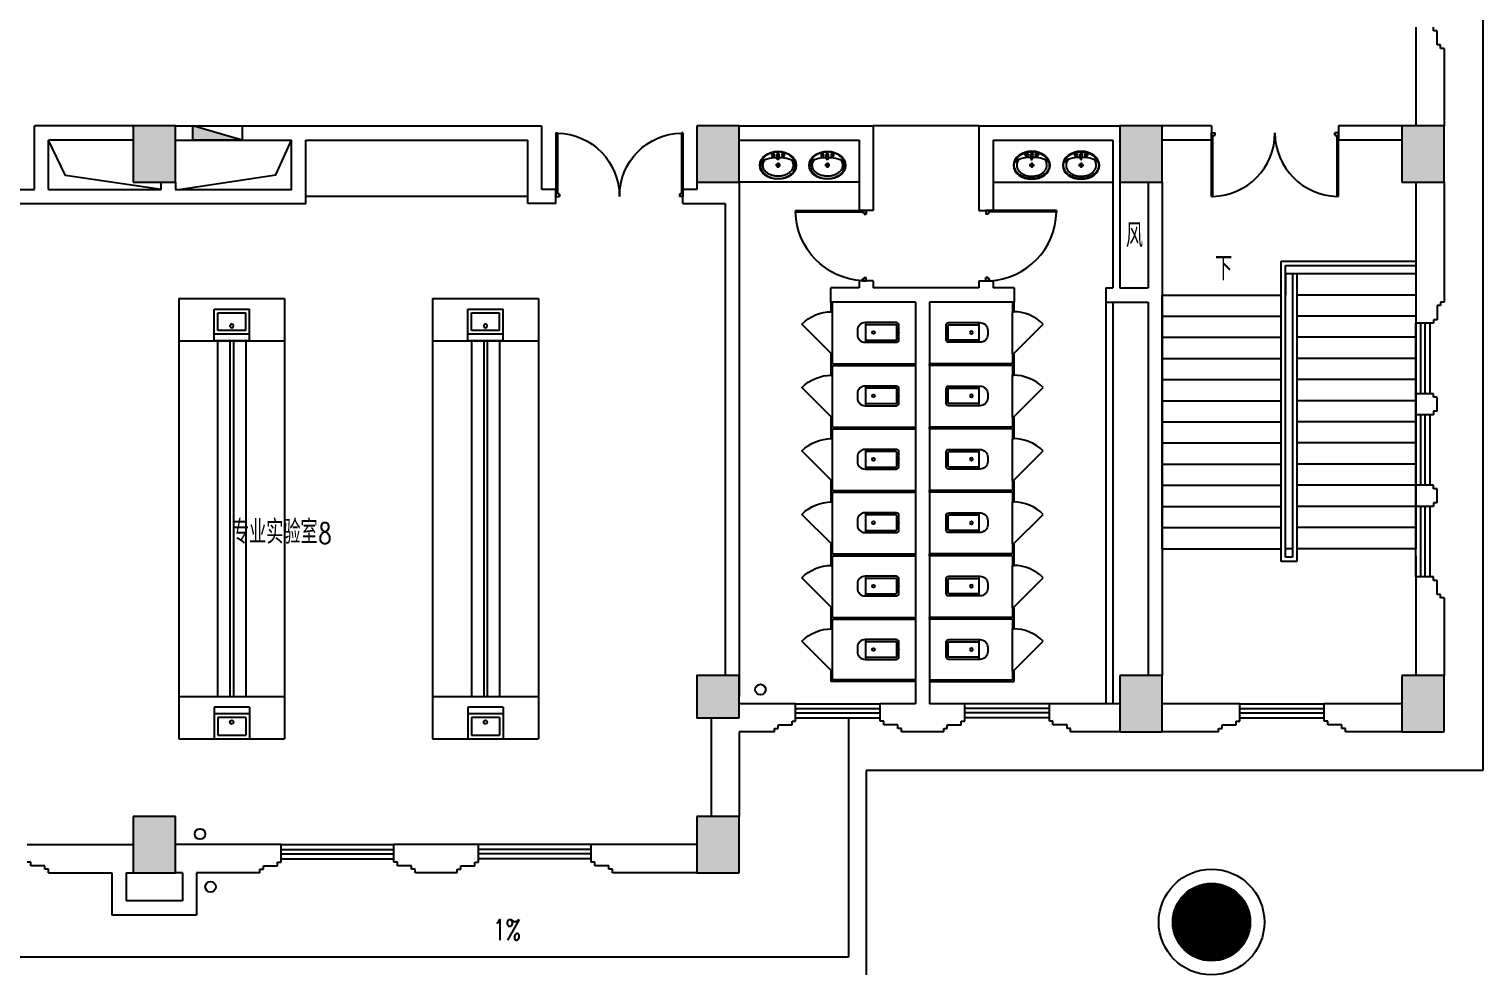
# Model space of a CAD drawing. Extents: x 190999 to 834799, y -200814 to 215286.
# Drawn here: x 618010 to 638635, y -67694 to -54269 of the extents above; entities that cross this region are included whole.
import ezdxf

# ---------------------------------------------------------------- set-up
doc = ezdxf.new("R2010")
doc.units = 0
doc.header["$LTSCALE"] = 1000
doc.header["$MEASUREMENT"] = 0
for name, color, linetype in [('A-卫生间', 250, 'Continuous'), ('A-墙线', 2, 'Continuous'), ('A-外包装修', 250, 'Continuous'), ('A-外窗', 145, 'Continuous'), ('A-家具', 250, 'Continuous'), ('A-门', 167, 'Continuous'), ('COLUMN', 2, 'Continuous'), ('DIM_SYMB', 3, 'Continuous'), ('EQUIP_消火栓', 6, 'Continuous'), ('PUB_HATCH', 250, 'Continuous'), ('PUB_TEXT', 7, 'Continuous'), ('STAIR', 5, 'Continuous'), ('屋面排水', 7, 'Continuous'), ('房间名称', 7, 'Continuous'), ('洞口线', 177, 'Continuous'), ('雨水管', 3, 'Continuous'), ('雨水管口', 1, 'Continuous')]:
    doc.layers.add(name, color=color, linetype=linetype)
doc.styles.add('_TCH_DIM', font='SIMPLEX', dxfattribs={"bigfont": 'GBCBIG'})
doc.styles.add('zz-1', font='arial.ttf', dxfattribs={"width": 0.8})

# ---------------------------------------------------------------- blocks, each defined once
blk = doc.blocks.new('m1800')
at = {"layer": 'A-墙线'}
for p, q in [((-900, -100), (-900, 100)), ((900, -100), (900, 100))]:
    blk.add_line(p, q, dxfattribs=at)
at = {"layer": 'A-门'}
for p, q in [((-900, 900), (-900, 0)), ((-900, 900), (-880, 900)), ((-880, 900), (-880, 50)), ((880, 900), (880, 50)), ((900, 900), (880, 900)), ((900, 900), (900, 0)), ((-900, 50), (-870, 50)), ((-900, 0), (-850, 0)), ((-870, 50), (-870, 30)), ((-870, 30), (-850, 30)), ((-850, 30), (-850, 0)), ((850, 30), (850, 0)), ((870, 30), (850, 30)), ((900, 0), (850, 0)), ((870, 50), (870, 30)), ((900, 50), (870, 50))]:
    blk.add_line(p, q, dxfattribs=at)
for centre, start, end in [((-900, 0), 0, 88.7267), ((900, 0), 91.2733, 180)]:
    blk.add_arc(centre, 900, start, end, dxfattribs=at)
blk = doc.blocks.new('手盆')
at = {"layer": 'A-卫生间'}
for p, q in [((113, 12), (46, 16)), ((160, 0), (235, 0)), ((198, -37), (198, 38)), ((113, -11), (46, -16))]:
    blk.add_line(p, q, dxfattribs=at)
for centre, major_axis, ratio, start_param, end_param in [((198, 0), (0, 259), 0.763797, 3.141593, 9.424778), ((194, 0), (0, 259), 0.413212, 0.351725, 1.519021), ((106, 0), (0, 13.9), 0.9, 3.760941, 5.663837), ((194, 0), (0, 259), 0.413212, 1.620217, 2.789865)]:
    blk.add_ellipse(centre, major_axis=major_axis, ratio=ratio, start_param=start_param, end_param=end_param, dxfattribs=at)
for centre, major_axis in [((46, 0), (0, 15.8)), ((56, 71), (0, 20.6)), ((56, 71), (0, 15.6)), ((198, 0), (0, 23.4)), ((56, -71), (0, 20.6)), ((56, -71), (0, 15.6))]:
    blk.add_ellipse(centre, major_axis=major_axis, ratio=0.9, dxfattribs=at)
for points, knots in [([(198, -249), (204, -249), (211, -249), (228, -246), (239, -243), (260, -236), (270, -231), (290, -218), (299, -211), (317, -194), (325, -185), (340, -164), (347, -153), (360, -129), (365, -116), (374, -90), (378, -76), (383, -48), (385, -34), (387, -5), (387, 9), (385, 38), (383, 52), (377, 80), (373, 94), (364, 120), (358, 133), (345, 156), (338, 167), (323, 187), (314, 197), (296, 213), (287, 220), (267, 232), (257, 237), (236, 244), (225, 247), (204, 249), (193, 249), (171, 247), (161, 245), (140, 237), (129, 232), (110, 221), (100, 213), (82, 197), (74, 188), (58, 168), (51, 157), (38, 133), (32, 121), (23, 95), (19, 81), (13, 53), (11, 39), (9, 10), (9, -4), (10, -33), (12, -47), (18, -75), (21, -89), (30, -115), (36, -128), (48, -152), (55, -163), (70, -184), (78, -193), (96, -210), (105, -218), (125, -230), (135, -235), (156, -243), (167, -246), (184, -249), (191, -249), (198, -249)], [0, 0, 0, 0, 0.105369, 0.105369, 0.278747, 0.278747, 0.452125, 0.452125, 0.625504, 0.625504, 0.798882, 0.798882, 0.97226, 0.97226, 1.145639, 1.145639, 1.319017, 1.319017, 1.492395, 1.492395, 1.665774, 1.665774, 1.839152, 1.839152, 2.01253, 2.01253, 2.185909, 2.185909, 2.359287, 2.359287, 2.532665, 2.532665, 2.706044, 2.706044, 2.879422, 2.879422, 3.0528, 3.0528, 3.226179, 3.226179, 3.399557, 3.399557, 3.572935, 3.572935, 3.746313, 3.746313, 3.919692, 3.919692, 4.09307, 4.09307, 4.266448, 4.266448, 4.439827, 4.439827, 4.613205, 4.613205, 4.786583, 4.786583, 4.959962, 4.959962, 5.13334, 5.13334, 5.306718, 5.306718, 5.480097, 5.480097, 5.653475, 5.653475, 5.826853, 5.826853, 6.000232, 6.000232, 6.17361, 6.17361, 6.283185, 6.283185, 6.283185, 6.283185]), ([(119, -185), (121, -187), (123, -188), (130, -193), (135, -196), (146, -202), (152, -205), (163, -209), (169, -210), (180, -213), (186, -214), (194, -214), (196, -214), (198, -214), (204, -214), (209, -214), (222, -212), (229, -210), (241, -206), (245, -204), (254, -200), (259, -197), (269, -191), (275, -187), (286, -178), (291, -173), (300, -162), (304, -158), (314, -145), (319, -137), (327, -123), (329, -118), (334, -107), (336, -101), (341, -89), (343, -83), (346, -71), (348, -64), (351, -49), (352, -40), (354, -22), (355, -13), (355, 5), (355, 14), (354, 32), (352, 41), (349, 58), (348, 66), (343, 81), (341, 89), (335, 104), (332, 111), (326, 125), (322, 132), (314, 144), (310, 150), (301, 162), (296, 167), (287, 177), (281, 181), (272, 189), (267, 192), (256, 199), (250, 202), (238, 207), (233, 209), (223, 211), (217, 212), (205, 214), (198, 214), (186, 213), (181, 213), (171, 211), (166, 210), (151, 205), (141, 200), (128, 191), (123, 188), (119, 185)], [5.740897, 5.740897, 5.740897, 5.740897, 5.780874, 5.780874, 5.896829, 5.896829, 6.012784, 6.012784, 6.128739, 6.128739, 6.240697, 6.240697, 6.283185, 6.283185, 6.283185, 6.399826, 6.399826, 6.5409, 6.5409, 6.634, 6.634, 6.7271, 6.7271, 6.852188, 6.852188, 6.977276, 6.977276, 7.077377, 7.077377, 7.229977, 7.229977, 7.317389, 7.317389, 7.404801, 7.404801, 7.497094, 7.497094, 7.589386, 7.589386, 7.712334, 7.712334, 7.835281, 7.835281, 7.958228, 7.958228, 8.081175, 8.081175, 8.194983, 8.194983, 8.30879, 8.30879, 8.422598, 8.422598, 8.537599, 8.537599, 8.6526, 8.6526, 8.767602, 8.767602, 8.884432, 8.884432, 8.982435, 8.982435, 9.119467, 9.119467, 9.224191, 9.224191, 9.328914, 9.328914, 9.470087, 9.470087, 9.571187, 9.571187, 9.672288, 9.672288, 9.874489, 9.874489, 9.967059, 9.967059, 9.967059, 9.967059])]:
    blk.add_open_spline(points, degree=3, knots=knots, dxfattribs=at)
blk.add_point((46, 0), dxfattribs=at)
blk = doc.blocks.new('m1000')
at = {"layer": 'A-墙线'}
for p, q in [((0, 0), (0, 200)), ((1000, 0), (1000, 200))]:
    blk.add_line(p, q, dxfattribs=at)
at = {"layer": 'A-门'}
for p, q in [((0, 1100), (0, 100)), ((0, 1100), (20, 1100)), ((20, 1100), (20, 150)), ((0, 150), (30, 150)), ((0, 100), (50, 100)), ((30, 150), (30, 130)), ((30, 130), (50, 130)), ((50, 130), (50, 100)), ((950, 130), (950, 100)), ((970, 130), (950, 130)), ((1000, 100), (950, 100)), ((970, 150), (970, 130)), ((1000, 150), (970, 150)), ((1000, 150), (1000, 100))]:
    blk.add_line(p, q, dxfattribs=at)
blk.add_arc((0, 100), 1000, 2.866, 88.854, dxfattribs=at)
blk = doc.blocks.new('$TwtSys$00000434')
for p, q in [((-0.5, 0.5), (-0.5, -0.5)), ((-0.5, -0.5), (0.5, 0.5)), ((0.5, 0.5), (-0.5, 0.5)), ((0.5, -0.5), (0.5, 0.5)), ((-0.5, -0.5), (0.5, -0.5))]:
    blk.add_line(p, q)
blk.add_solid([(0.5, -0.5), (0.5, 0.5), (-0.5, -0.5)])
blk = doc.blocks.new('_YZH')
blk.add_circle((0, 0), 0.5)
at = {"layer": 'PUB_HATCH', "const_width": 0.5}
blk.add_lwpolyline([(-0.25, 0, 1), (0.25, 0, 1)], format="xyb", close=True, dxfattribs=at)
blk = doc.blocks.new('_FZH')
blk.add_lwpolyline([(-0.5, -0.5), (0.5, -0.5), (0.5, 0.5), (-0.5, 0.5)], close=True)
at = {"layer": 'PUB_HATCH'}
blk.add_solid([(-0.5, -0.5), (0.5, -0.5), (-0.5, 0.5), (0.5, 0.5)], dxfattribs=at)
blk = doc.blocks.new('$plan$00001609')
at = {"linetype": 'Continuous'}
for p, q in [((0, -251), (0, 251)), ((0, 251), (450, 251)), ((93, -251), (93, 251)), ((450, 251), (450, -251)), ((146, -199), (146, 199)), ((146, 199), (397, 199)), ((397, 199), (397, -199)), ((146, -199), (397, -199)), ((0, -251), (450, -251))]:
    blk.add_line(p, q, dxfattribs=at)
blk.add_line((238, 2), (238, 0))
blk.add_arc((212, 0), 26, 4.716, 0, dxfattribs=at)
at = {"style": 'zz-1'}
for tag in ['YSIZE', 'XSIZE']:
    blk.add_attdef(tag, (0, 0), '', height=0.5, dxfattribs=at)
blk = doc.blocks.new('$lvtry$00000200')
for p, q in [((-140, -40, 0), (-140, -480, 0)), ((-110, -40, 0), (-110, -470, 0)), ((100, 0, 0), (-100, 0, 0)), ((100, -30, 0), (-100, -30, 0)), ((110, -470, 0), (110, -40, 0)), ((140, -480, 0), (140, -40, 0)), ((140, -470, 0), (-140, -470, 0)), ((-30, -590, 0), (30, -590, 0))]:
    blk.add_line(p, q)
blk.add_circle((0, -359, 0), 20)
for centre, radius, start, end in [((-100, -40, 0), 40, 90, 180), ((-100, -40, 0), 10, 90, 180), ((100, -40, 0), 40, 0, 90), ((100, -40, 0), 10, 0, 90), ((-30, -480, 0), 110, 180, 270), ((30, -480, 0), 110, 270, 0)]:
    blk.add_arc(centre, radius, start, end)
blk.add_point((0, 0))
blk = doc.blocks.new('$DorLib2D$00000114')
at = {"color": 0}
blk.add_line((0.5, 0), (-0.207, 0.707), dxfattribs=at)
blk.add_arc((0.5, 0), 1, 135, 180, dxfattribs=at)

msp = doc.modelspace()

# ---------------------------------------------------------------- hatches: boundary and pattern name
at = {"layer": 'PUB_HATCH'}
for points in [[(619484.6, -56444.4), (620084.6, -56444.4), (620084.6, -55644.4), (619484.6, -55644.4)], [(627484.6, -56444.4), (628084.6, -56444.4), (628084.6, -55644.4), (627484.6, -55644.4)], [(633484.6, -56444.4), (634084.6, -56444.4), (634084.6, -55644.4), (633484.6, -55644.4)], [(637484.6, -56444.4), (638084.6, -56444.4), (638084.6, -55644.4), (637484.6, -55644.4)], [(633484.6, -64244.4), (634084.6, -64244.4), (634084.6, -63444.4), (633484.6, -63444.4)], [(637484.6, -64244.4), (638084.6, -64244.4), (638084.6, -63444.4), (637484.6, -63444.4)], [(619484.6, -66244.4), (620084.6, -66244.4), (620084.6, -65444.4), (619484.6, -65444.4)], [(627484.6, -66244.4), (628084.6, -66244.4), (628084.6, -65444.4), (627484.6, -65444.4)]]:
    msp.add_hatch(color=256, dxfattribs=at).paths.add_polyline_path(points)

# ---------------------------------------------------------------- linework, layer by layer
at = {"layer": 'A-卫生间'}
for p, q in [((631484.6, -55644.4), (629984.6, -55644.4)), ((629784.6, -56444.4), (628084.6, -56444.4)), ((631684.6, -56444.4), (633384.6, -56444.4)), ((629384.6, -58144.4), (629384.6, -58281.9)), ((629409.6, -58144.4), (629384.6, -58144.4)), ((629409.6, -58281.9), (629409.6, -58144.4)), ((631959.6, -58144.4), (631959.6, -58281.9)), ((631984.6, -58144.4), (631959.6, -58144.4)), ((631984.6, -58281.9), (631984.6, -58144.4)), ((633284.6, -58144.4), (633284.6, -63844.4)), ((633384.6, -58144.4), (633384.6, -63844.4)), ((629384.6, -58281.9), (629409.6, -58281.9)), ((631959.6, -58281.9), (631984.6, -58281.9)), ((629409.6, -58881.9), (629384.6, -58881.9)), ((629384.6, -58881.9), (629384.6, -59044.4)), ((629409.6, -59019.4), (629409.6, -58881.9)), ((631984.6, -58881.9), (631959.6, -58881.9)), ((631959.6, -58881.9), (631959.6, -59019.4)), ((631984.6, -59044.4), (631984.6, -58881.9)), ((629384.6, -59044.4), (629384.6, -59181.9)), ((629384.6, -59181.9), (629409.6, -59181.9)), ((629409.6, -59019.4), (630584.6, -59019.4)), ((629409.6, -59181.9), (629409.6, -59044.4)), ((629409.6, -59044.4), (630584.6, -59044.4)), ((630584.6, -59019.4), (630584.6, -59044.4)), ((631959.6, -59019.4), (630784.6, -59019.4)), ((630784.6, -59044.4), (630784.6, -59019.4)), ((631959.6, -59044.4), (630784.6, -59044.4)), ((631959.6, -59044.4), (631959.6, -59181.9)), ((631959.6, -59181.9), (631984.6, -59181.9)), ((631984.6, -59181.9), (631984.6, -59044.4)), ((629409.6, -59781.9), (629384.6, -59781.9)), ((629384.6, -59781.9), (629384.6, -59944.4)), ((629409.6, -59919.4), (629409.6, -59781.9)), ((631984.6, -59781.9), (631959.6, -59781.9)), ((631959.6, -59781.9), (631959.6, -59919.4)), ((631984.6, -59944.4), (631984.6, -59781.9)), ((629384.6, -59944.4), (629384.6, -60081.9)), ((629409.6, -59919.4), (630584.6, -59919.4)), ((629409.6, -60081.9), (629409.6, -59944.4)), ((629409.6, -59944.4), (630584.6, -59944.4)), ((630584.6, -59919.4), (630584.6, -59944.4)), ((631959.6, -59919.4), (630784.6, -59919.4)), ((630784.6, -59944.4), (630784.6, -59919.4)), ((631959.6, -59944.4), (630784.6, -59944.4)), ((631959.6, -59944.4), (631959.6, -60081.9)), ((631984.6, -60081.9), (631984.6, -59944.4)), ((629384.6, -60081.9), (629409.6, -60081.9)), ((631959.6, -60081.9), (631984.6, -60081.9)), ((629409.6, -60681.9), (629384.6, -60681.9)), ((629384.6, -60681.9), (629384.6, -60844.4)), ((629409.6, -60819.4), (629409.6, -60681.9)), ((629409.6, -60819.4), (630584.6, -60819.4)), ((630584.6, -60819.4), (630584.6, -60844.4)), ((631959.6, -60819.4), (630784.6, -60819.4)), ((630784.6, -60844.4), (630784.6, -60819.4)), ((631984.6, -60681.9), (631959.6, -60681.9)), ((631959.6, -60681.9), (631959.6, -60819.4)), ((631984.6, -60844.4), (631984.6, -60681.9)), ((629384.6, -60844.4), (629384.6, -60981.9)), ((629384.6, -60981.9), (629409.6, -60981.9)), ((629409.6, -60844.4), (630584.6, -60844.4)), ((629409.6, -60981.9), (629409.6, -60844.4)), ((631959.6, -60844.4), (630784.6, -60844.4)), ((631959.6, -60844.4), (631959.6, -60981.9)), ((631959.6, -60981.9), (631984.6, -60981.9)), ((631984.6, -60981.9), (631984.6, -60844.4)), ((629409.6, -61581.9), (629384.6, -61581.9)), ((629384.6, -61581.9), (629384.6, -61744.4)), ((629409.6, -61719.4), (629409.6, -61581.9)), ((631984.6, -61581.9), (631959.6, -61581.9)), ((631959.6, -61581.9), (631959.6, -61719.4)), ((631984.6, -61744.4), (631984.6, -61581.9)), ((629384.6, -61744.4), (629384.6, -61881.9)), ((629409.6, -61719.4), (630584.6, -61719.4)), ((629409.6, -61744.4), (630584.6, -61744.4)), ((629409.6, -61881.9), (629409.6, -61744.4)), ((630584.6, -61719.4), (630584.6, -61744.4)), ((631959.6, -61719.4), (630784.6, -61719.4)), ((630784.6, -61744.4), (630784.6, -61719.4)), ((631959.6, -61744.4), (630784.6, -61744.4)), ((631959.6, -61744.4), (631959.6, -61881.9)), ((631984.6, -61881.9), (631984.6, -61744.4)), ((629384.6, -61881.9), (629409.6, -61881.9)), ((631959.6, -61881.9), (631984.6, -61881.9)), ((629409.6, -62481.9), (629384.6, -62481.9)), ((629384.6, -62481.9), (629384.6, -62644.4)), ((629409.6, -62619.4), (629409.6, -62481.9)), ((631984.6, -62481.9), (631959.6, -62481.9)), ((631959.6, -62481.9), (631959.6, -62619.4)), ((631984.6, -62644.4), (631984.6, -62481.9)), ((629384.6, -62644.4), (629384.6, -62781.9)), ((629409.6, -62619.4), (630584.6, -62619.4)), ((629409.6, -62781.9), (629409.6, -62644.4)), ((629409.6, -62644.4), (630584.6, -62644.4)), ((630584.6, -62619.4), (630584.6, -62644.4)), ((631959.6, -62619.4), (630784.6, -62619.4)), ((630784.6, -62644.4), (630784.6, -62619.4)), ((631959.6, -62644.4), (630784.6, -62644.4)), ((631959.6, -62644.4), (631959.6, -62781.9)), ((631984.6, -62781.9), (631984.6, -62644.4)), ((629384.6, -62781.9), (629409.6, -62781.9)), ((631959.6, -62781.9), (631984.6, -62781.9)), ((629409.6, -63381.9), (629384.6, -63381.9)), ((629384.6, -63381.9), (629384.6, -63531.9)), ((629409.6, -63506.9), (629409.6, -63381.9)), ((630584.6, -63506.9), (629409.6, -63506.9)), ((630584.6, -63531.9), (630584.6, -63506.9)), ((630784.6, -63506.9), (631959.6, -63506.9)), ((630784.6, -63506.9), (630784.6, -63531.9)), ((631984.6, -63381.9), (631959.6, -63381.9)), ((631959.6, -63381.9), (631959.6, -63506.9)), ((631984.6, -63531.9), (631984.6, -63381.9)), ((630584.6, -63531.9), (629384.6, -63531.9)), ((630784.6, -63531.9), (631984.6, -63531.9))]:
    msp.add_line(p, q, dxfattribs=at)
at = {"layer": 'A-墙线'}
for p, q in [((637684.6, -54244.4), (637684.6, -55644.4)), ((637934.6, -54294.4), (637934.6, -54244.4)), ((637984.6, -54294.4), (637934.6, -54294.4)), ((637984.6, -54494.4), (637984.6, -54294.4)), ((638034.6, -54494.4), (637984.6, -54494.4)), ((638034.6, -54544.4), (638034.6, -54494.4)), ((638084.6, -54544.4), (638034.6, -54544.4)), ((638084.6, -54544.4), (638084.6, -55644.4)), ((618084.6, -56544.4), (618084.6, -55644.4)), ((619484.6, -55644.4), (618084.6, -55644.4)), ((620084.6, -55644.4), (625284.6, -55644.4)), ((625284.6, -56544.4), (625284.6, -55644.4)), ((628084.6, -55644.4), (629984.6, -55644.4)), ((629984.6, -55644.4), (629984.6, -56844.4)), ((631484.6, -55644.4), (631484.6, -56844.4)), ((631484.6, -55644.4), (633484.6, -55644.4)), ((634784.6, -55644.4), (634084.6, -55644.4)), ((637484.6, -55644.4), (636584.6, -55644.4)), ((618284.6, -56544.4), (618284.6, -55844.4)), ((619484.6, -55844.4), (618284.6, -55844.4)), ((620084.6, -55844.4), (621734.6, -55844.4)), ((621934.6, -55844.4), (625084.6, -55844.4)), ((625084.6, -56744.4), (625084.6, -55844.4)), ((628084.6, -55844.4), (629784.6, -55844.4)), ((629784.6, -55844.4), (629784.6, -56844.4)), ((631684.6, -55844.4), (631684.6, -56844.4)), ((631684.6, -55844.4), (633384.6, -55844.4)), ((633384.6, -55844.4), (633384.6, -57944.4)), ((633484.6, -55844.4), (633484.6, -57944.4)), ((634784.6, -55844.4), (634084.6, -55844.4)), ((637484.6, -55844.4), (636584.6, -55844.4)), ((619884.6, -56544.4), (619884.6, -56444.4)), ((627484.6, -56444.4), (627484.6, -56544.4)), ((628084.6, -56444.4), (628084.6, -63744.4)), ((633884.6, -56444.4), (633884.6, -57944.4)), ((634084.6, -56444.4), (634084.6, -63444.4)), ((637684.6, -56444.4), (637684.6, -58444.4)), ((638084.6, -56444.4), (638084.6, -58144.4)), ((617884.6, -56544.4), (618084.6, -56544.4)), ((618284.6, -56544.4), (619884.6, -56544.4)), ((625484.6, -56544.4), (625284.6, -56544.4)), ((627484.6, -56544.4), (627284.6, -56544.4)), ((625484.6, -56744.4), (625084.6, -56744.4)), ((627284.6, -56744.4), (627884.6, -56744.4)), ((627884.6, -56744.4), (627884.6, -63444.4)), ((629784.6, -57944.4), (629384.6, -57944.4)), ((629384.6, -58144.4), (629384.6, -57944.4)), ((629784.6, -57844.4), (629784.6, -57944.4)), ((629984.6, -57844.4), (629984.6, -57944.4)), ((631484.6, -57944.4), (629984.6, -57944.4)), ((631484.6, -57844.4), (631484.6, -57944.4)), ((631684.6, -57844.4), (631684.6, -57944.4)), ((631984.6, -57944.4), (631684.6, -57944.4)), ((631984.6, -57944.4), (631984.6, -58144.4)), ((633284.6, -57944.4), (633284.6, -58144.4)), ((633284.6, -57944.4), (633384.6, -57944.4)), ((633484.6, -57944.4), (633884.6, -57944.4)), ((630584.6, -58144.4), (629384.6, -58144.4)), ((630584.6, -58144.4), (630584.6, -63844.4)), ((630784.6, -58144.4), (630784.6, -63844.4)), ((631984.6, -58144.4), (630784.6, -58144.4)), ((633284.6, -58144.4), (633884.6, -58144.4)), ((633884.6, -58144.4), (633884.6, -63444.4)), ((638084.6, -58144.4), (638034.6, -58144.4)), ((638034.6, -58144.4), (638034.6, -58194.4)), ((638034.6, -58194.4), (637984.6, -58194.4)), ((637984.6, -58194.4), (637984.6, -58394.4)), ((637934.6, -58444.4), (637684.6, -58444.4)), ((637934.6, -58394.4), (637934.6, -58444.4)), ((637984.6, -58394.4), (637934.6, -58394.4)), ((637684.6, -59744.4), (637684.6, -59444.4)), ((637934.6, -59444.4), (637684.6, -59444.4)), ((637934.6, -59494.4), (637934.6, -59444.4)), ((637984.6, -59494.4), (637934.6, -59494.4)), ((637984.6, -59694.4), (637984.6, -59494.4)), ((637934.6, -59744.4), (637684.6, -59744.4)), ((637934.6, -59694.4), (637934.6, -59744.4)), ((637984.6, -59694.4), (637934.6, -59694.4)), ((637684.6, -61044.4), (637684.6, -60744.4)), ((637934.6, -60744.4), (637684.6, -60744.4)), ((637934.6, -60794.4), (637934.6, -60744.4)), ((637984.6, -60794.4), (637934.6, -60794.4)), ((637984.6, -60994.4), (637984.6, -60794.4)), ((637934.6, -61044.4), (637684.6, -61044.4)), ((637934.6, -60994.4), (637934.6, -61044.4)), ((637984.6, -60994.4), (637934.6, -60994.4)), ((637684.6, -61744.4), (637684.6, -63444.4)), ((637934.6, -62044.4), (637684.6, -62044.4)), ((637934.6, -62094.4), (637934.6, -62044.4)), ((637984.6, -62094.4), (637934.6, -62094.4)), ((637984.6, -62294.4), (637984.6, -62094.4)), ((638034.6, -62294.4), (637984.6, -62294.4)), ((638034.6, -62344.4), (638034.6, -62294.4)), ((638084.6, -62344.4), (638034.6, -62344.4)), ((638084.6, -62344.4), (638084.6, -63444.4)), ((628884.6, -63844.4), (628084.6, -63844.4)), ((628884.6, -64094.4), (628884.6, -63844.4)), ((630584.6, -63844.4), (630084.6, -63844.4)), ((630084.6, -64094.4), (630084.6, -63844.4)), ((631284.6, -63844.4), (630784.6, -63844.4)), ((631284.6, -64094.4), (631284.6, -63844.4)), ((633484.6, -63844.4), (632484.6, -63844.4)), ((632484.6, -64094.4), (632484.6, -63844.4)), ((635184.6, -63844.4), (634084.6, -63844.4)), ((635184.6, -64094.4), (635184.6, -63844.4)), ((637484.6, -63844.4), (636384.6, -63844.4)), ((636384.6, -64094.4), (636384.6, -63844.4)), ((627684.6, -64044.4), (627684.6, -65444.4)), ((628834.6, -64094.4), (628884.6, -64094.4)), ((628834.6, -64144.4), (628834.6, -64094.4)), ((630134.6, -64094.4), (630084.6, -64094.4)), ((630134.6, -64144.4), (630134.6, -64094.4)), ((631234.6, -64094.4), (631284.6, -64094.4)), ((631234.6, -64144.4), (631234.6, -64094.4)), ((632534.6, -64094.4), (632484.6, -64094.4)), ((632534.6, -64144.4), (632534.6, -64094.4)), ((635134.6, -64094.4), (635184.6, -64094.4)), ((635134.6, -64144.4), (635134.6, -64094.4)), ((636434.6, -64094.4), (636384.6, -64094.4)), ((636434.6, -64144.4), (636434.6, -64094.4)), ((628084.6, -64244.4), (628084.6, -65444.4)), ((628584.6, -64244.4), (628084.6, -64244.4)), ((628584.6, -64244.4), (628584.6, -64194.4)), ((628584.6, -64194.4), (628634.6, -64194.4)), ((628634.6, -64194.4), (628634.6, -64144.4)), ((628634.6, -64144.4), (628834.6, -64144.4)), ((630334.6, -64144.4), (630134.6, -64144.4)), ((630334.6, -64194.4), (630334.6, -64144.4)), ((630384.6, -64194.4), (630334.6, -64194.4)), ((630384.6, -64244.4), (630384.6, -64194.4)), ((630984.6, -64244.4), (630384.6, -64244.4)), ((630984.6, -64244.4), (630984.6, -64194.4)), ((630984.6, -64194.4), (631034.6, -64194.4)), ((631034.6, -64194.4), (631034.6, -64144.4)), ((631034.6, -64144.4), (631234.6, -64144.4)), ((632734.6, -64144.4), (632534.6, -64144.4)), ((632734.6, -64194.4), (632734.6, -64144.4)), ((632784.6, -64194.4), (632734.6, -64194.4)), ((632784.6, -64244.4), (632784.6, -64194.4)), ((633484.6, -64244.4), (632784.6, -64244.4)), ((634884.6, -64244.4), (634084.6, -64244.4)), ((634884.6, -64244.4), (634884.6, -64194.4)), ((634884.6, -64194.4), (634934.6, -64194.4)), ((634934.6, -64194.4), (634934.6, -64144.4)), ((634934.6, -64144.4), (635134.6, -64144.4)), ((636634.6, -64144.4), (636434.6, -64144.4)), ((636634.6, -64194.4), (636634.6, -64144.4)), ((636684.6, -64194.4), (636634.6, -64194.4)), ((636684.6, -64244.4), (636684.6, -64194.4)), ((637484.6, -64244.4), (636684.6, -64244.4)), ((617984.6, -65844.4), (619484.6, -65844.4)), ((621584.6, -65844.4), (620084.6, -65844.4)), ((621584.6, -66094.4), (621584.6, -65844.4)), ((624384.6, -65844.4), (623184.6, -65844.4)), ((623184.6, -66094.4), (623184.6, -65844.4)), ((624384.6, -66094.4), (624384.6, -65844.4)), ((627484.6, -65844.4), (625984.6, -65844.4)), ((625984.6, -66094.4), (625984.6, -65844.4)), ((618034.6, -66094.4), (617984.6, -66094.4)), ((618034.6, -66144.4), (618034.6, -66094.4)), ((618234.6, -66144.4), (618034.6, -66144.4)), ((618234.6, -66194.4), (618234.6, -66144.4)), ((618284.6, -66194.4), (618234.6, -66194.4)), ((618284.6, -66244.4), (618284.6, -66194.4)), ((621284.6, -66244.4), (621284.6, -66194.4)), ((621284.6, -66194.4), (621334.6, -66194.4)), ((621334.6, -66194.4), (621334.6, -66144.4)), ((621334.6, -66144.4), (621534.6, -66144.4)), ((621534.6, -66094.4), (621584.6, -66094.4)), ((621534.6, -66144.4), (621534.6, -66094.4)), ((623234.6, -66094.4), (623184.6, -66094.4)), ((623234.6, -66144.4), (623234.6, -66094.4)), ((623434.6, -66144.4), (623234.6, -66144.4)), ((623434.6, -66194.4), (623434.6, -66144.4)), ((623484.6, -66194.4), (623434.6, -66194.4)), ((623484.6, -66244.4), (623484.6, -66194.4)), ((624084.6, -66244.4), (624084.6, -66194.4)), ((624084.6, -66194.4), (624134.6, -66194.4)), ((624134.6, -66194.4), (624134.6, -66144.4)), ((624134.6, -66144.4), (624334.6, -66144.4)), ((624334.6, -66094.4), (624384.6, -66094.4)), ((624334.6, -66144.4), (624334.6, -66094.4)), ((626034.6, -66094.4), (625984.6, -66094.4)), ((626034.6, -66144.4), (626034.6, -66094.4)), ((626234.6, -66144.4), (626034.6, -66144.4)), ((626234.6, -66194.4), (626234.6, -66144.4)), ((626284.6, -66194.4), (626234.6, -66194.4)), ((626284.6, -66244.4), (626284.6, -66194.4)), ((618284.6, -66244.4), (619184.6, -66244.4)), ((619184.6, -66244.4), (619184.6, -66844.4)), ((619384.6, -66244.4), (619484.6, -66244.4)), ((619384.6, -66244.4), (619384.6, -66644.4)), ((620184.6, -66244.4), (620084.6, -66244.4)), ((620184.6, -66244.4), (620184.6, -66644.4)), ((621284.6, -66244.4), (620384.6, -66244.4)), ((620384.6, -66244.4), (620384.6, -66844.4)), ((624084.6, -66244.4), (623484.6, -66244.4)), ((627484.6, -66244.4), (626284.6, -66244.4)), ((620184.6, -66644.4), (619384.6, -66644.4)), ((620384.6, -66844.4), (619184.6, -66844.4))]:
    msp.add_line(p, q, dxfattribs=at)
for points in [[(617884.6, -56744.4), (621934.6, -56744.4), (621934.6, -55844.4)], [(620084.6, -56444.4), (620084.6, -56544.4), (621734.6, -56544.4), (621734.6, -55844.4)]]:
    msp.add_lwpolyline(points, dxfattribs=at)
at = {"layer": 'A-外包装修'}
for p, q in [((638634.6, -49644.4), (638634.6, -64794.4)), ((629634.6, -64044.4), (629634.6, -67444.6)), ((638634.6, -64794.4), (629884.6, -64794.4)), ((631083.4, -64794.4), (629884.6, -64794.4)), ((629884.6, -64794.4), (629884.6, -67694.6)), ((629634.6, -67444.6), (565484.6, -67444.6))]:
    msp.add_line(p, q, dxfattribs=at)
msp.add_circle((634784.6, -66944.4), 750, dxfattribs=at)
at = {"layer": 'A-外窗'}
for p, q in [((637684.6, -59444.4), (637684.6, -58444.4)), ((637754.6, -59444.4), (637754.6, -58444.4)), ((637814.6, -59444.4), (637814.6, -58444.4)), ((637884.6, -59444.4), (637884.6, -58444.4)), ((637684.6, -60744.4), (637684.6, -59744.4)), ((637754.6, -60744.4), (637754.6, -59744.4)), ((637814.6, -60744.4), (637814.6, -59744.4)), ((637884.6, -60744.4), (637884.6, -59744.4)), ((637684.6, -62044.4), (637684.6, -61044.4)), ((637754.6, -62044.4), (637754.6, -61044.4)), ((637814.6, -62044.4), (637814.6, -61044.4)), ((637884.6, -62044.4), (637884.6, -61044.4)), ((628884.6, -63844.4), (630084.6, -63844.4)), ((628884.6, -63914.4), (630084.6, -63914.4)), ((632484.6, -63844.4), (631284.6, -63844.4)), ((632484.6, -63914.4), (631284.6, -63914.4)), ((635184.6, -63844.4), (636384.6, -63844.4)), ((635184.6, -63914.4), (636384.6, -63914.4)), ((628884.6, -63974.4), (630084.6, -63974.4)), ((628884.6, -64044.4), (630084.6, -64044.4)), ((632484.6, -63974.4), (631284.6, -63974.4)), ((632484.6, -64044.4), (631284.6, -64044.4)), ((635184.6, -63974.4), (636384.6, -63974.4)), ((635184.6, -64044.4), (636384.6, -64044.4)), ((621584.6, -65844.4), (623184.6, -65844.4)), ((621584.6, -65914.4), (623184.6, -65914.4)), ((621584.6, -65974.4), (623184.6, -65974.4)), ((625984.6, -65844.4), (624384.6, -65844.4)), ((625984.6, -65914.4), (624384.6, -65914.4)), ((625984.6, -65974.4), (624384.6, -65974.4)), ((621584.6, -66044.4), (623184.6, -66044.4)), ((625984.6, -66044.4), (624384.6, -66044.4))]:
    msp.add_line(p, q, dxfattribs=at)
at = {"layer": 'A-家具'}
for p, q in [((625084.6, -56644.4), (621934.6, -56644.4)), ((620134.6, -58094.4), (620134.6, -64344.4)), ((620134.6, -58094.4), (621634.6, -58094.4)), ((621634.6, -58094.4), (621634.6, -64344.4)), ((623734.6, -58094.4), (623734.6, -64344.4)), ((623734.6, -58094.4), (625234.6, -58094.4)), ((625234.6, -58094.4), (625234.6, -64344.4)), ((620134.6, -58694.4), (621634.6, -58694.4)), ((620684.6, -58694.4), (620684.6, -63744.4)), ((620859.6, -58694.4), (620859.6, -63744.4)), ((620909.6, -58694.4), (620909.6, -63744.4)), ((621084.6, -58694.4), (621084.6, -63744.4)), ((623734.6, -58694.4), (625234.6, -58694.4)), ((624284.6, -58694.4), (624284.6, -63744.4)), ((624459.6, -58694.4), (624459.6, -63744.4)), ((624509.6, -58694.4), (624509.6, -63744.4)), ((624684.6, -58694.4), (624684.6, -63744.4)), ((620134.6, -63744.4), (621634.6, -63744.4)), ((623734.6, -63744.4), (625234.6, -63744.4)), ((620134.6, -64344.4), (621634.6, -64344.4)), ((623734.6, -64344.4), (625234.6, -64344.4))]:
    msp.add_line(p, q, dxfattribs=at)
at = {"layer": 'A-门'}
for p, q in [((629409.6, -58881.9), (629409.6, -58281.9)), ((631959.6, -58881.9), (631959.6, -58281.9)), ((629409.6, -59781.9), (629409.6, -59181.9)), ((631959.6, -59781.9), (631959.6, -59181.9)), ((629409.6, -60681.9), (629409.6, -60081.9)), ((631959.6, -60681.9), (631959.6, -60081.9)), ((629409.6, -61581.9), (629409.6, -60981.9)), ((631959.6, -61581.9), (631959.6, -60981.9)), ((629409.6, -62481.9), (629409.6, -61881.9)), ((631959.6, -62481.9), (631959.6, -61881.9)), ((629409.6, -63381.9), (629409.6, -62781.9)), ((631959.6, -63381.9), (631959.6, -62781.9))]:
    msp.add_line(p, q, dxfattribs=at)
at = {"layer": 'COLUMN'}
for p, q in [((620084.6, -55644.4), (619484.6, -55644.4)), ((619484.6, -55644.4), (619484.6, -56444.4)), ((620084.6, -56444.4), (620084.6, -55644.4)), ((628084.6, -55644.4), (627484.6, -55644.4)), ((627484.6, -55644.4), (627484.6, -56444.4)), ((628084.6, -56444.4), (628084.6, -55644.4)), ((634084.6, -55644.4), (633484.6, -55644.4)), ((633484.6, -55644.4), (633484.6, -56444.4)), ((634084.6, -56444.4), (634084.6, -55644.4)), ((638084.6, -55644.4), (637484.6, -55644.4)), ((637484.6, -55644.4), (637484.6, -56444.4)), ((638084.6, -56444.4), (638084.6, -55644.4)), ((619484.6, -56444.4), (620084.6, -56444.4)), ((627484.6, -56444.4), (628084.6, -56444.4)), ((633484.6, -56444.4), (634084.6, -56444.4)), ((637484.6, -56444.4), (638084.6, -56444.4)), ((634084.6, -63444.4), (633484.6, -63444.4)), ((633484.6, -63444.4), (633484.6, -64244.4)), ((634084.6, -64244.4), (634084.6, -63444.4)), ((638084.6, -63444.4), (637484.6, -63444.4)), ((637484.6, -63444.4), (637484.6, -64244.4)), ((638084.6, -64244.4), (638084.6, -63444.4)), ((633484.6, -64244.4), (634084.6, -64244.4)), ((637484.6, -64244.4), (638084.6, -64244.4)), ((620084.6, -65444.4), (619484.6, -65444.4)), ((619484.6, -65444.4), (619484.6, -66244.4)), ((620084.6, -66244.4), (620084.6, -65444.4)), ((628084.6, -65444.4), (627484.6, -65444.4)), ((627484.6, -65444.4), (627484.6, -66244.4)), ((628084.6, -66244.4), (628084.6, -65444.4)), ((619484.6, -66244.4), (620084.6, -66244.4)), ((627484.6, -66244.4), (628084.6, -66244.4))]:
    msp.add_line(p, q, dxfattribs=at)
at = {"layer": 'DIM_SYMB'}
msp.add_lwpolyline([(634929.6, -58044.4, 0, 0, 0), (634929.6, -62849.3, 0, 0, 0), (636839.6, -62849.3, 0, 0, 0), (636839.6, -58044.4, 80, 0, 0), (636839.6, -57744.4, 0, 0, 0)], format="xyseb", dxfattribs=at)
at = {"layer": 'STAIR'}
for p, q in [((635774.6, -61824.4), (635774.6, -57564.4)), ((635774.6, -57564.4), (637684.6, -57564.4)), ((635834.6, -61764.4), (635834.6, -57624.4)), ((635834.6, -57624.4), (637684.6, -57624.4)), ((635934.6, -57744.4), (635834.6, -57744.4)), ((635834.6, -57744.4), (635834.6, -58044.4)), ((635934.6, -57744.4), (635934.6, -61644.4)), ((635994.6, -57744.4), (635934.6, -57744.4)), ((635934.6, -57744.4), (635934.6, -61764.4)), ((635994.6, -57744.4), (635934.6, -57744.4)), ((637684.6, -57744.4), (635994.6, -57744.4)), ((635994.6, -57744.4), (635994.6, -61824.4)), ((637684.6, -57564.4), (637684.6, -57624.4)), ((637684.6, -57744.4), (637684.6, -61644.4)), ((634084.6, -61644.4), (634084.6, -58044.4)), ((634084.6, -58044.4), (635774.6, -58044.4)), ((635834.6, -61644.4), (635834.6, -58044.4)), ((637684.6, -58044.4), (635994.6, -58044.4)), ((634084.6, -58344.4), (635774.6, -58344.4)), ((637684.6, -58344.4), (635994.6, -58344.4)), ((634084.6, -58644.4), (635774.6, -58644.4)), ((637684.6, -58644.4), (635994.6, -58644.4)), ((634084.6, -58944.4), (635774.6, -58944.4)), ((637684.6, -58944.4), (635994.6, -58944.4)), ((634084.6, -59244.4), (635774.6, -59244.4)), ((637684.6, -59244.4), (635994.6, -59244.4)), ((634084.6, -59544.4), (635774.6, -59544.4)), ((637684.6, -59544.4), (635994.6, -59544.4)), ((634084.6, -59844.4), (635774.6, -59844.4)), ((637684.6, -59844.4), (635994.6, -59844.4)), ((634084.6, -60144.4), (635774.6, -60144.4)), ((637684.6, -60144.4), (635994.6, -60144.4)), ((634084.6, -60444.4), (635774.6, -60444.4)), ((637684.6, -60444.4), (635994.6, -60444.4)), ((634084.6, -60744.4), (635774.6, -60744.4)), ((637684.6, -60744.4), (635994.6, -60744.4)), ((634084.6, -61044.4), (635774.6, -61044.4)), ((637684.6, -61044.4), (635994.6, -61044.4)), ((634084.6, -61344.4), (635774.6, -61344.4)), ((637684.6, -61344.4), (635994.6, -61344.4)), ((634084.6, -61644.4), (635774.6, -61644.4)), ((635934.6, -61644.4), (635834.6, -61644.4)), ((637684.6, -61644.4), (635994.6, -61644.4)), ((635994.6, -61824.4), (635774.6, -61824.4)), ((635934.6, -61764.4), (635834.6, -61764.4))]:
    msp.add_line(p, q, dxfattribs=at)
at = {"layer": '屋面排水'}
msp.add_lwpolyline([(624381.2, -67054.6, 0, 0, 0), (622988.9, -67054.6, 80, 0, 0), (622688.9, -67054.6, 0, 0, 0)], format="xyseb", dxfattribs=at)
at = {"layer": '洞口线', "ltscale": 2}
for points in [[(619884.6, -56544.4), (618526.6, -56345.9), (618284.6, -55844.4)], [(620134.6, -56544.4), (621509.6, -56337), (621734.6, -55844.4)]]:
    msp.add_lwpolyline(points, dxfattribs=at)
at = {"layer": '雨水管'}
for centre in [(628384.6, -63644.4), (620434.6, -65694.4)]:
    msp.add_circle(centre, 75, dxfattribs=at)
at = {"layer": '雨水管口'}
msp.add_circle((620584.6, -66444.4), 75, dxfattribs=at)

# ---------------------------------------------------------------- block references
at = {"xscale": -1, "rotation": 90}
for p in [(628634.6, -56004.4), (629334.6, -56004.4)]:
    msp.add_blockref('手盆', p, dxfattribs=at)
at = {"rotation": 270}
for p in [(632234.6, -56004.4), (632934.6, -56004.4)]:
    msp.add_blockref('手盆', p, dxfattribs=at)
at = {"layer": 'A-卫生间', "rotation": 269.9999999989353}
for p in [(630350.2, -58575.7, 0), (630350.2, -59475.7, 0), (630350.2, -60375.7, 0), (630350.2, -61275.7, 0), (630350.2, -62175.7, 0), (630350.2, -63075.7, 0)]:
    msp.add_blockref('$lvtry$00000200', p, dxfattribs=at)
at = {"layer": 'A-卫生间', "yscale": -0.9999999999999998, "rotation": 270.0000000010646}
for p in [(631018.9, -58575.7, 0), (631018.9, -59475.7, 0), (631018.9, -60375.7, 0), (631018.9, -61275.7, 0), (631018.9, -62175.7, 0), (631018.9, -63075.7, 0)]:
    msp.add_blockref('$lvtry$00000200', p, dxfattribs=at)
at = {"layer": 'A-家具', "rotation": 90}
for p in [(620884.6, -58694.4), (624484.6, -58694.4)]:
    msp.add_blockref('$plan$00001609', p, dxfattribs=at)
at = {"layer": 'A-家具', "yscale": -1, "rotation": 270}
for p in [(620884.6, -63894.4), (624484.6, -63894.4)]:
    msp.add_blockref('$plan$00001609', p, dxfattribs=at)
at = {"layer": 'A-门'}
for name, p, rotation in [('m1800', (635684.6, -55744.4), 180), ('m1000', (631484.6, -56844.4), 270)]:
    msp.add_blockref(name, p, dxfattribs=dict(at, rotation=rotation))
at = {"layer": 'A-门', "xscale": -1}
msp.add_blockref('m1800', (626384.6, -56644.4), dxfattribs=at)
at = {"layer": 'A-门', "xscale": -1, "rotation": 90}
msp.add_blockref('m1000', (629984.6, -56844.4), dxfattribs=at)
at = {"layer": 'A-门', "xscale": -600, "zscale": 25, "rotation": 90}
for p, yscale in [((629397.1, -58581.9), 600), ((631972.1, -58581.9), -600), ((629397.1, -59481.9), 600), ((631972.1, -59481.9), -600), ((629397.1, -60381.9), 600), ((631972.1, -60381.9), -600), ((629397.1, -61281.9), 600), ((631972.1, -61281.9), -600), ((629397.1, -62181.9), 600), ((631972.1, -62181.9), -600), ((629397.1, -63081.9), 600), ((631972.1, -63081.9), -600)]:
    msp.add_blockref('$DorLib2D$00000114', p, dxfattribs=dict(at, yscale=yscale))
at = {"layer": 'COLUMN', "xscale": 600, "yscale": 600, "zscale": 600, "rotation": 90}
msp.add_blockref('_FZH', (627784.6, -63744.4), dxfattribs=at)
at = {"layer": 'COLUMN', "xscale": 1099.999999996329, "yscale": 1099.999999996329, "zscale": 1099.999999996329}
msp.add_blockref('_YZH', (634784.6, -66944.4), dxfattribs=at)
at = {"layer": 'EQUIP_消火栓', "xscale": -700, "yscale": 200, "zscale": 700}
msp.add_blockref('$TwtSys$00000434', (620684.6, -55744.4), dxfattribs=at)

# ---------------------------------------------------------------- texts
at = {"layer": 'PUB_TEXT', "style": '_TCH_DIM'}
msp.add_text('下', height=337.6, dxfattribs=at).set_placement((634834.6, -57834.4))
at = {"layer": 'PUB_TEXT', "style": '_TCH_DIM', "width": 0.705882}
msp.add_text('1%', height=297.5, dxfattribs=at).set_placement((624591, -67203.3))
at = {"layer": '房间名称', "style": '_TCH_DIM'}
for s, height, p in [('风', 337.6, (633569.1, -57366.6)), ('专业实验室', 337.59, (620888.4, -61576.1))]:
    msp.add_text(s, height=height, dxfattribs=at).set_placement(p)
at = {"layer": '房间名称', "style": '_TCH_DIM', "width": 0.705882}
msp.add_text('8', height=297.5, dxfattribs=at).set_placement((622117.2, -61576.1))

doc.saveas('drawing.dxf')
